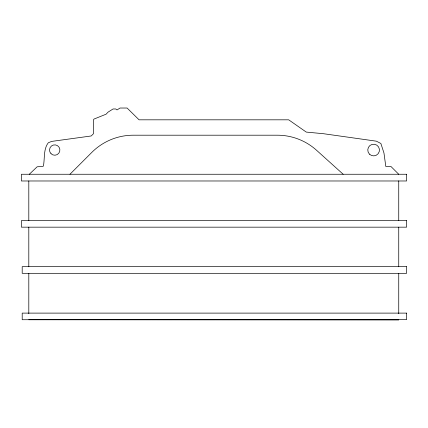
<?xml version="1.0" encoding="UTF-8"?>
<svg xmlns="http://www.w3.org/2000/svg" width="428" height="428" viewBox="0 0 428 428"><rect width="100%" height="100%" fill="white"/><g stroke="black" fill="none" stroke-linecap="round" stroke-linejoin="round"><path stroke-width="0.64" d="M69.957 174.255L91.843 152.368A58.62 58.62 0 0 1 133.29 135.2L277.312 135.2A58.62 58.62 0 0 1 316.549 150.265L343.176 174.255M29.291 174.276L37.14 166.802L42.629 166.396A0.754 0.754 0 0 0 43.453 165.711C44.881 158.162 43.351 149.147 48.289 142.765L51.676 141.401L91.212 135.97L93.454 133.729L93.454 119.819L94.037 119.048L106.091 114.196L108.027 112.157L113.067 108.974L115.763 108.974L117.031 109.926L120.043 108.027L127.1 108.027L139.079 119.819L288.697 119.819L306.261 132.086L323.595 133.729L376.378 141.181L380.867 143.471L383.959 152.994L385.815 166.513L390.978 166.513L398.741 174.276M398.741 180.894L398.741 220.704M398.741 227.166L398.741 266.794M398.741 273.315L398.741 313.665M398.741 319.663L398.741 319.973L28.804 319.727M28.804 180.98L28.804 220.704M28.804 227.166L28.804 266.794M28.804 273.315L28.804 313.665M406.6 174.255L21.4 174.255L21.4 180.98L406.6 180.98L406.6 174.255M406.6 220.591L21.4 220.591L21.4 227.166L406.6 227.166L406.6 220.591M406.6 266.66L22.197 266.66L22.197 273.315L406.6 273.315L406.6 266.66M406.6 313.109L22.197 313.109L22.197 319.727L406.6 319.657L406.6 313.109M369.482 154.176A5.842 5.842 0 0 0 379.256 151.555A5.842 5.842 0 0 0 372.098 144.402A5.842 5.842 0 0 0 369.482 154.176M51.044 153.711A5.184 5.184 0 0 0 59.717 151.384A5.184 5.184 0 0 0 53.366 145.033A5.184 5.184 0 0 0 51.044 153.711"/></g></svg>
